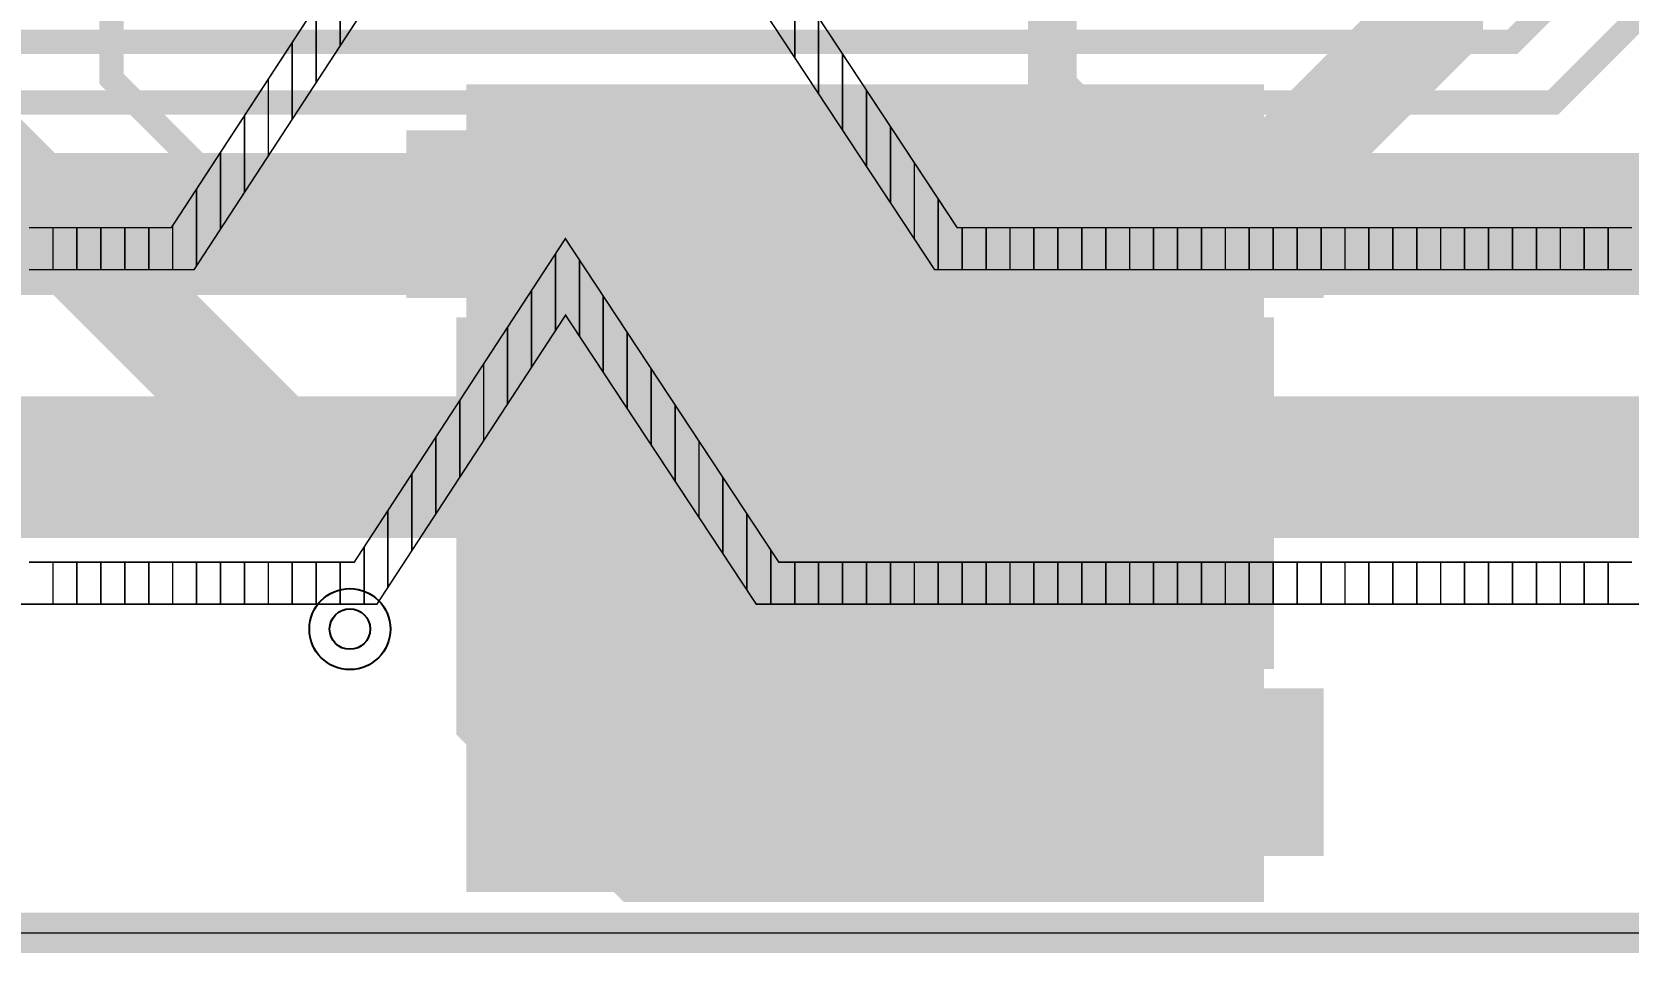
# Model space of a CAD drawing. Extents: x -57 to 2380, y -38 to 1737.
# Drawn here: x 464.5 to 858.5, y -5 to 222.4 of the extents above; entities that cross this region are included whole.
import ezdxf

# ---------------------------------------------------------------- set-up
doc = ezdxf.new("R2010")
doc.units = 9
for name, color, linetype, true_color in [('BoardOutline', 7, 'Continuous', 0xff00ff), ('BottomLayer', 7, 'Continuous', 0x0000ff), ('Document', 7, 'Continuous', 0xffffff), ('Hole', 7, 'Continuous', 0x222222), ('Multi-Layer', 7, 'Continuous', 0xc0c0c0), ('TopLayer', 7, 'Continuous', 0xff0000), ('TopPasteMaskLayer', 7, 'Continuous', 0x808080), ('TopSilkLayer', 7, 'Continuous', 0xffff00), ('TopSolderMaskLayer', 7, 'Continuous', 0x800080)]:
    doc.layers.add(name, color=color, linetype=linetype, true_color=true_color)

msp = doc.modelspace()

# ---------------------------------------------------------------- hatches: boundary and pattern name
at = {"layer": 'Document'}
msp.add_hatch(color=256, dxfattribs=at).paths.add_polyline_path([(768.6, 10.12), (768.6, 206.97), (571.75, 206.97), (571.75, 10.12)])
at = {"layer": 'TopLayer'}
for points in [[(613.09, 157.75), (557.97, 157.75), (557.97, 197.12), (613.09, 197.12)], [(782.38, 157.75), (727.26, 157.75), (727.26, 197.12), (782.38, 197.12)], [(782.38, 19.96), (739.06, 19.96), (739.06, 59.34), (782.38, 59.34)]]:
    msp.add_hatch(color=256, dxfattribs=at).paths.add_polyline_path(points)
at = {"layer": 'TopPasteMaskLayer'}
for points in [[(613.09, 157.75), (557.97, 157.75), (557.97, 197.12), (613.09, 197.12)], [(782.38, 157.75), (727.26, 157.75), (727.26, 197.12), (782.38, 197.12)], [(782.38, 19.96), (739.06, 19.96), (739.06, 59.34), (782.38, 59.34)]]:
    msp.add_hatch(color=256, dxfattribs=at).paths.add_polyline_path(points)
at = {"layer": 'TopSolderMaskLayer'}
for points in [[(614.09, 156.75), (556.97, 156.75), (556.97, 198.12), (614.09, 198.12)], [(783.38, 156.75), (726.26, 156.75), (726.26, 198.12), (783.38, 198.12)], [(783.37, 18.96), (738.07, 18.96), (738.07, 60.34), (783.37, 60.34)]]:
    msp.add_hatch(color=256, dxfattribs=at).paths.add_polyline_path(points)

# ---------------------------------------------------------------- linework, layer by layer
at = {"layer": 'BoardOutline', "const_width": 10}
msp.add_lwpolyline([(118.11, 0), (2165.35, 0)], dxfattribs=at)
at = {"layer": 'BottomLayer'}
for points, const_width in [([(1900, 215), (1860, 215), (1760, 115), (325, 115), (55, 385), (55, 725), (30, 750), (30, 1290), (160, 1420), (434.96, 1420), (490, 1475.04), (490, 1604.96)], 35), ([(85, 791.61), (125, 751.61), (125, 610), (160, 575), (160, 390), (185, 365), (215, 365), (360, 220), (830, 220), (1000, 390), (1845, 390), (1923, 468), (1923, 828), (2040, 945)], 6), ([(340, 175), (383, 175), (405, 175), (1741, 175), (1999.87, 433.87), (1999.87, 665), (2030, 665), (1999.87, 695.13), (1999.87, 665)], 35), ([(1259.84, 346.46), (1168.38, 255), (890, 255), (840, 205), (355, 205), (210, 350), (175, 350), (115, 410), (115, 425.2), (115, 536.61)], 6)]:
    msp.add_lwpolyline(points, dxfattribs=dict(at, const_width=const_width))
at = {"layer": 'Document', "const_width": 0.39}
msp.add_lwpolyline([(-0.4, 1673.17), (2283.06, 1673.17), (2283.06, 836.56), (2283.06, -0.05), (-0.4, -0.05), (-0.4, 836.56), (-0.4, 1673.17)], close=True, dxfattribs=at)
for points in [[(595.39, 321.91), (516.97, 201.73), (498.93, 174.1), (493.35, 174.1), (487.44, 174.1), (481.54, 174.1), (475.63, 174.1), (469.73, 174.1), (463.82, 174.1)], [(498.93, 174.1), (595.39, 321.91), (692.9, 174.1)], [(463.82, 163.74), (469.73, 163.74), (475.63, 163.74), (481.54, 163.74), (487.44, 163.74), (493.35, 163.74), (499.25, 163.74), (504.54, 163.74), (595.44, 303.03), (587.84, 291.38), (587.84, 310.33)], [(595.44, 303.03), (687.33, 163.74), (688.23, 163.74), (694.13, 163.74), (700.04, 163.74), (705.95, 163.74), (711.85, 163.74), (717.76, 163.74), (723.66, 163.74), (729.57, 163.74), (735.47, 163.74), (741.38, 163.74), (747.28, 163.74), (753.19, 163.74), (759.09, 163.74), (765, 163.74), (770.91, 163.74), (776.81, 163.74), (782.72, 163.74), (788.62, 163.74), (794.53, 163.74), (800.43, 163.74), (806.34, 163.74), (812.24, 163.74), (818.15, 163.74), (824.06, 163.74), (829.96, 163.74), (835.87, 163.74), (841.77, 163.74), (847.68, 163.74), (853.58, 163.74), (859.49, 163.74)], [(504.54, 163.74), (522.87, 191.83), (546.5, 228.03), (570.12, 264.23), (581.93, 282.33), (587.84, 291.38)], [(540.59, 218.98), (540.59, 237.93)], [(652.8, 216.09), (652.8, 234.89)], [(534.69, 209.93), (534.69, 228.88)], [(859.49, 174.1), (853.58, 174.1), (847.68, 174.1), (841.77, 174.1), (835.87, 174.1), (829.96, 174.1), (824.06, 174.1), (818.15, 174.1), (812.24, 174.1), (806.34, 174.1), (800.43, 174.1), (794.53, 174.1), (788.62, 174.1), (782.72, 174.1), (776.81, 174.1), (770.91, 174.1), (765, 174.1), (759.09, 174.1), (753.19, 174.1), (747.28, 174.1), (741.38, 174.1), (735.47, 174.1), (729.57, 174.1), (723.66, 174.1), (717.76, 174.1), (711.85, 174.1), (705.95, 174.1), (700.04, 174.1), (694.13, 174.1), (692.9, 174.1), (688.23, 181.19), (682.32, 190.14), (676.42, 199.09), (670.51, 208.04), (664.61, 216.99), (658.7, 225.94)], [(658.7, 207.14), (658.7, 225.94)], [(528.78, 200.88), (528.78, 219.83)], [(664.61, 198.19), (664.61, 216.99)], [(522.87, 191.83), (522.87, 210.78)], [(670.51, 189.24), (670.51, 208.04)], [(516.97, 182.78), (516.97, 201.73)], [(676.42, 180.28), (676.42, 199.09)], [(511.06, 173.73), (511.06, 192.68)], [(682.32, 171.33), (682.32, 190.14)], [(505.16, 164.68), (505.16, 183.63)], [(688.23, 163.74), (688.23, 181.19)], [(469.73, 163.74), (469.73, 174.1)], [(475.63, 163.74), (475.63, 174.1)], [(481.54, 163.74), (481.54, 174.1)], [(487.44, 163.74), (487.44, 174.1)], [(493.35, 163.74), (493.35, 174.1)], [(499.25, 163.74), (499.25, 174.58)], [(694.13, 163.74), (694.13, 174.1)], [(700.04, 163.74), (700.04, 174.1)], [(705.95, 163.74), (705.95, 174.1)], [(711.85, 163.74), (711.85, 174.1)], [(717.76, 163.74), (717.76, 174.1)], [(723.66, 163.74), (723.66, 174.1)], [(729.57, 163.74), (729.57, 174.1)], [(735.47, 163.74), (735.47, 174.1)], [(741.38, 163.74), (741.38, 174.1)], [(747.28, 163.74), (747.28, 174.1)], [(753.19, 163.74), (753.19, 174.1)], [(759.09, 163.74), (759.09, 174.1)], [(765, 163.74), (765, 174.1)], [(770.91, 163.74), (770.91, 174.1)], [(776.81, 163.74), (776.81, 174.1)], [(782.72, 163.74), (782.72, 174.1)], [(788.62, 163.74), (788.62, 174.1)], [(794.53, 163.74), (794.53, 174.1)], [(800.43, 163.74), (800.43, 174.1)], [(806.34, 163.74), (806.34, 174.1)], [(812.24, 163.74), (812.24, 174.1)], [(818.15, 163.74), (818.15, 174.1)], [(824.06, 163.74), (824.06, 174.1)], [(829.96, 163.74), (829.96, 174.1)], [(835.87, 163.74), (835.87, 174.1)], [(841.77, 163.74), (841.77, 174.1)], [(847.68, 163.74), (847.68, 174.1)], [(853.58, 163.74), (853.58, 174.1)], [(859.49, 91.52), (853.58, 91.52), (847.68, 91.52), (841.77, 91.52), (835.87, 91.52), (829.96, 91.52), (824.06, 91.52), (818.15, 91.52), (812.24, 91.52), (806.34, 91.52), (800.43, 91.52), (794.53, 91.52), (788.62, 91.52), (782.72, 91.52), (776.81, 91.52), (770.91, 91.52), (765, 91.52), (759.09, 91.52), (753.19, 91.52), (747.28, 91.52), (741.38, 91.52), (735.47, 91.52), (729.57, 91.52), (723.66, 91.52), (717.76, 91.52), (711.85, 91.52), (705.95, 91.52), (700.04, 91.52), (694.13, 91.52), (688.23, 91.52), (682.32, 91.52), (676.42, 91.52), (670.51, 91.52), (664.61, 91.52), (658.7, 91.52), (652.8, 91.52), (648.87, 91.52), (646.89, 94.52), (635.08, 112.43), (596.19, 171.39), (544.08, 91.52), (540.59, 91.52), (534.69, 91.52), (528.78, 91.52), (522.87, 91.52), (516.97, 91.52), (511.06, 91.52), (505.16, 91.52), (499.25, 91.52), (493.35, 91.52), (487.44, 91.52), (481.54, 91.52), (475.63, 91.52), (469.73, 91.52), (463.82, 91.52)], [(596.19, 171.39), (648.87, 91.52)], [(593.74, 148.68), (593.74, 167.62)], [(599.65, 147.34), (599.65, 166.15)], [(587.84, 139.63), (587.84, 158.58)], [(605.55, 138.38), (605.55, 157.2)], [(3.19, 81.17), (3.19, 91.52), (-0.54, 91.52), (-0.54, 81.17), (549.69, 81.17), (596.24, 152.5), (643.29, 81.17), (1545.47, 81.17)], [(581.93, 130.58), (581.93, 149.53)], [(611.46, 129.43), (611.46, 148.24)], [(576.02, 121.53), (576.02, 140.48)], [(617.36, 120.48), (617.36, 139.29)], [(570.12, 112.48), (570.12, 131.43)], [(623.27, 111.52), (623.27, 130.34)], [(564.21, 103.43), (564.21, 122.38)], [(629.17, 102.57), (629.17, 121.38)], [(558.31, 94.38), (558.31, 113.33)], [(635.08, 93.61), (635.08, 112.43)], [(552.4, 85.33), (552.4, 104.28)], [(640.98, 84.66), (640.98, 103.47)], [(546.5, 81.17), (546.5, 95.23)], [(646.89, 81.17), (646.89, 94.52)], [(469.73, 81.17), (469.73, 91.52)], [(475.63, 81.17), (475.63, 91.52)], [(481.54, 81.17), (481.54, 91.52)], [(487.44, 81.17), (487.44, 91.52)], [(493.35, 81.17), (493.35, 91.52)], [(499.25, 81.17), (499.25, 91.52)], [(505.16, 81.17), (505.16, 91.52)], [(511.06, 81.17), (511.06, 91.52)], [(516.97, 81.17), (516.97, 91.52)], [(522.87, 81.17), (522.87, 91.52)], [(528.78, 81.17), (528.78, 91.52)], [(534.69, 81.17), (534.69, 91.52)], [(540.59, 81.17), (540.59, 91.52)], [(652.8, 81.17), (652.8, 91.52)], [(658.7, 81.17), (658.7, 91.52)], [(664.61, 81.17), (664.61, 91.52)], [(670.51, 81.17), (670.51, 91.52)], [(676.42, 81.17), (676.42, 91.52)], [(682.32, 81.17), (682.32, 91.52)], [(688.23, 81.17), (688.23, 91.52)], [(694.13, 81.17), (694.13, 91.52)], [(700.04, 81.17), (700.04, 91.52)], [(705.95, 81.17), (705.95, 91.52)], [(711.85, 81.17), (711.85, 91.52)], [(717.76, 81.17), (717.76, 91.52)], [(723.66, 81.17), (723.66, 91.52)], [(729.57, 81.17), (729.57, 91.52)], [(735.47, 81.17), (735.47, 91.52)], [(741.38, 81.17), (741.38, 91.52)], [(747.28, 81.17), (747.28, 91.52)], [(753.19, 81.17), (753.19, 91.52)], [(759.09, 81.17), (759.09, 91.52)], [(765, 81.17), (765, 91.52)], [(770.91, 81.17), (770.91, 91.52)], [(776.81, 81.17), (776.81, 91.52)], [(782.72, 81.17), (782.72, 91.52)], [(788.62, 81.17), (788.62, 91.52)], [(794.53, 81.17), (794.53, 91.52)], [(800.43, 81.17), (800.43, 91.52)], [(806.34, 81.17), (806.34, 91.52)], [(812.24, 81.17), (812.24, 91.52)], [(818.15, 81.17), (818.15, 91.52)], [(824.06, 81.17), (824.06, 91.52)], [(829.96, 81.17), (829.96, 91.52)], [(835.87, 81.17), (835.87, 91.52)], [(841.77, 81.17), (841.77, 91.52)], [(847.68, 81.17), (847.68, 91.52)], [(853.58, 81.17), (853.58, 91.52)]]:
    msp.add_lwpolyline(points, dxfattribs=at)
at = {"layer": 'Hole'}
msp.add_circle((543, 75), 5, dxfattribs=at)
at = {"layer": 'Multi-Layer'}
msp.add_circle((543, 75), 10, dxfattribs=at)
at = {"layer": 'TopLayer'}
for points, const_width in [([(343.94, 302.72), (343.94, 301.06), (525, 120), (735, 120), (754.82, 139.82), (754.82, 177.44), (762.44, 177.44), (775, 190), (777.5, 192.5), (810.16, 225.16), (810.16, 245), (810.09, 273.91), (819.09, 282.91)], 25), ([(438.43, 302.72), (445.76, 302.72), (460, 288.48), (484.2, 288.48), (484.2, 210.79), (490, 205), (495, 200), (517.56, 177.44), (585.53, 177.44)], 6), ([(754.82, 177.44), (747.56, 177.44), (716.36, 208.64), (716.36, 294.92), (748.36, 294.92)], 12)]:
    msp.add_lwpolyline(points, dxfattribs=dict(at, const_width=const_width))
at = {"layer": 'TopSilkLayer', "const_width": 5}
for points in [[(571.75, 206.97), (768.6, 206.97)], [(768.6, 10.12), (611.67, 10.12), (571.75, 50.04), (571.75, 151.97)], [(768.6, 151.97), (768.6, 65.12)]]:
    msp.add_lwpolyline(points, dxfattribs=at)

doc.saveas('drawing.dxf')
